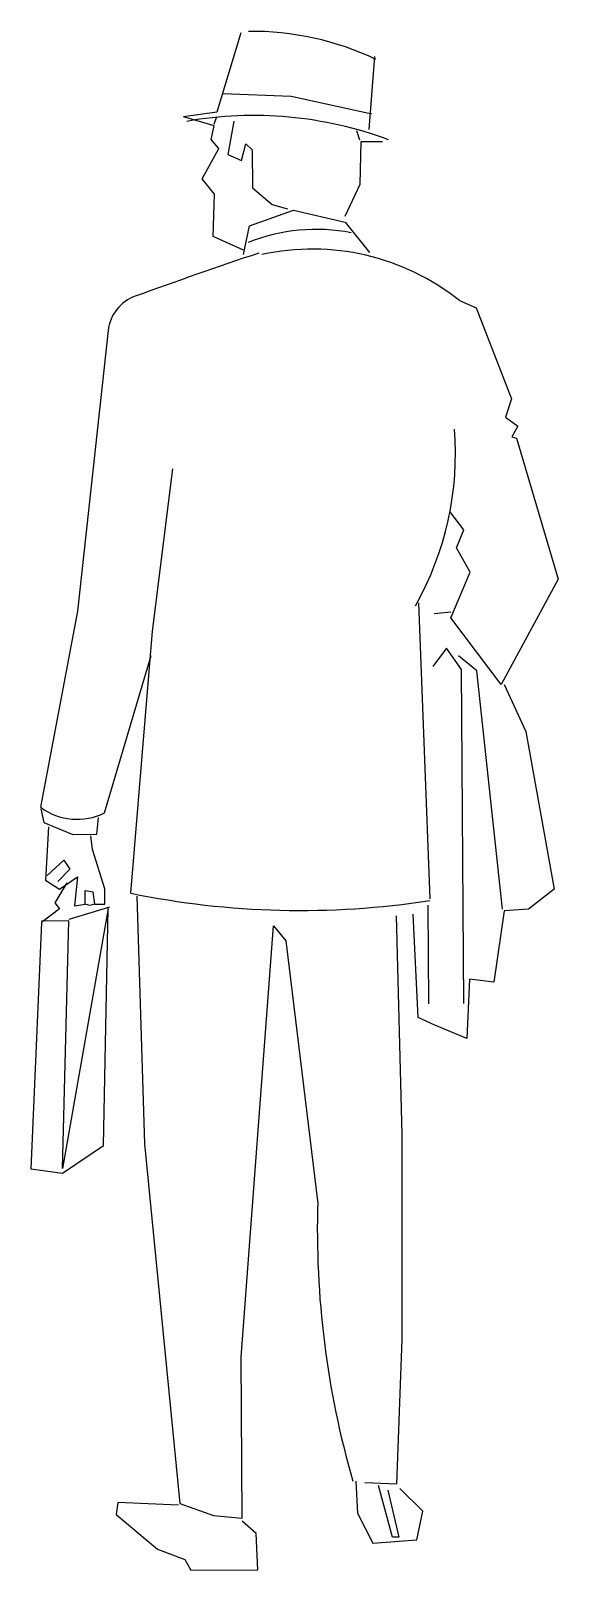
# Model space of a CAD drawing. Extents: x 9.85 to 10.51, y 4.65 to 6.59.
import ezdxf

# ---------------------------------------------------------------- set-up
doc = ezdxf.new("R2010")
doc.units = 0
doc.header["$LTSCALE"] = 25
doc.layers.get('0').update_dxf_attribs({"linetype": 'CONTINUOUS'})

# ---------------------------------------------------------------- blocks, each defined once
blk = doc.blocks.new('1M108A')
at = {"color": 0}
for p, q in [((168.117, 96.827), (166.965, 92.999)), ((174.589, 95.691), (174.317, 92.163)), ((170.561, 93.756), (167.254, 93.883)), ((174.46, 92.898), (170.561, 93.756)), ((166.965, 92.999), (165.35, 92.769)), ((166.822, 92.337), (165.35, 92.769)), ((166.822, 92.411), (166.966, 92.779)), ((167.776, 92.563), (167.492, 90.945)), ((166.679, 91.675), (166.822, 92.337)), ((167.049, 91.237), (166.679, 91.675)), ((173.88, 91.646), (173.73, 92.086)), ((166.25, 89.762), (167.049, 91.237)), ((167.492, 90.945), (168.155, 90.656)), ((168.155, 90.656), (168.37, 91.465)), ((168.37, 91.465), (168.666, 91.173)), ((168.666, 91.173), (168.677, 89.336)), ((173.893, 89.515), (173.953, 91.573)), ((173.953, 91.573), (174.982, 91.579)), ((166.842, 89.031), (166.25, 89.762)), ((173.167, 87.968), (173.893, 89.515)), ((166.782, 86.974), (166.842, 89.031)), ((168.677, 89.336), (169.637, 88.534)), ((168.542, 87.499), (170.668, 88.246)), ((169.637, 88.534), (170.373, 88.318)), ((170.668, 88.246), (173.169, 87.674)), ((168.256, 86.101), (168.542, 87.499)), ((173.169, 87.674), (174.354, 86.212)), ((168.255, 86.321), (166.782, 86.974)), ((178.703, 83.887), (179.513, 83.525)), ((179.513, 83.525), (181.23, 79.127)), ((161.7, 82.432), (160.207, 68.86)), ((181.23, 79.127), (180.941, 78.244)), ((180.941, 78.244), (181.532, 77.807)), ((181.532, 77.807), (181.241, 77.291)), ((181.241, 77.291), (181.462, 77.219)), ((181.462, 77.219), (183.487, 70.398)), ((163.837, 67.894), (164.833, 75.737)), ((178.917, 72.795), (178.246, 73.679)), ((178.555, 71.911), (178.917, 72.795)), ((179.224, 70.74), (178.555, 71.911)), ((178.282, 68.53), (179.224, 70.74)), ((183.487, 70.398), (180.726, 65.312)), ((176.719, 69.259), (177.264, 54.932)), ((160.207, 68.86), (158.428, 59.371)), ((177.473, 68.745), (178.281, 68.824)), ((180.726, 65.312), (178.282, 68.53)), ((162.788, 55.21), (163.837, 67.894)), ((178.071, 67.059), (177.415, 66.173)), ((178.812, 66.035), (178.071, 67.059)), ((161.516, 59.097), (163.771, 66.718)), ((179.547, 65.966), (178.661, 66.695)), ((178.911, 49.872), (178.812, 66.035)), ((180.793, 54.439), (179.547, 65.966)), ((180.873, 65.313), (181.916, 63.042)), ((181.916, 63.042), (183.285, 55.409)), ((158.429, 59.298), (158.58, 58.638)), ((161.155, 58.066), (161.223, 58.874)), ((158.58, 58.638), (159.979, 58.059)), ((158.801, 58.419), (158.67, 55.846)), ((159.979, 58.059), (161.155, 58.066)), ((160.939, 57.33), (160.861, 57.99)), ((158.742, 56.067), (159.546, 56.807)), ((159.546, 56.807), (159.842, 56.368)), ((161.538, 55.423), (160.939, 57.33)), ((159.842, 56.368), (159.258, 55.777)), ((159.334, 55.41), (160.212, 56.003)), ((160.212, 56.003), (160.074, 54.606)), ((158.67, 55.846), (159.334, 55.41)), ((159.7, 55.706), (159.118, 54.747)), ((160.587, 54.683), (160.583, 55.344)), ((160.583, 55.344), (160.951, 55.273)), ((160.951, 55.273), (161.028, 54.685)), ((161.543, 54.689), (161.538, 55.423)), ((183.285, 55.409), (182.042, 54.447)), ((159.34, 54.455), (158.462, 53.788)), ((159.118, 54.747), (159.34, 54.455)), ((161.691, 54.469), (159.49, 41.892)), ((161.764, 54.543), (159.784, 53.943)), ((160.074, 54.606), (160.587, 54.683)), ((160.808, 54.611), (160.587, 54.683)), ((161.028, 54.685), (160.808, 54.611)), ((161.028, 54.685), (161.543, 54.689)), ((161.467, 43.006), (161.691, 54.469)), ((163.083, 55.065), (163.45, 43.092)), ((177.221, 49.862), (177.192, 54.637)), ((180.867, 54.366), (180.374, 50.91)), ((182.042, 54.447), (180.867, 54.366)), ((158.462, 53.788), (157.947, 41.883)), ((159.784, 53.87), (158.462, 53.861)), ((159.49, 41.892), (159.784, 53.87)), ((168.142, 32.762), (169.704, 53.636)), ((169.704, 53.636), (170.296, 52.905)), ((175.937, 43.536), (175.652, 54.114)), ((176.711, 49.198), (176.46, 54.192)), ((170.296, 52.905), (171.843, 40.205)), ((179.197, 51.05), (179.068, 48.184)), ((180.374, 50.91), (179.197, 51.05)), ((177.521, 48.835), (176.711, 49.198)), ((179.068, 48.184), (177.521, 48.835)), ((175.925, 33.617), (175.937, 43.536)), ((159.492, 41.672), (161.467, 43.006)), ((163.45, 43.092), (165.173, 25.69)), ((157.947, 41.883), (159.492, 41.672)), ((175.673, 26.636), (175.925, 33.617)), ((168.19, 24.974), (168.142, 32.762)), ((173.689, 26.771), (173.772, 25.229)), ((174.13, 26.7), (175.673, 26.636)), ((175.469, 24.064), (174.792, 26.557)), ((175.234, 26.34), (175.763, 24.065)), ((176.931, 25.322), (175.822, 26.417)), ((162.161, 25.745), (162.091, 25.157)), ((165.1, 25.616), (162.161, 25.745)), ((165.173, 25.69), (166.793, 25.112)), ((176.645, 23.924), (176.931, 25.322)), ((162.091, 25.157), (164.085, 23.48)), ((166.793, 25.112), (168.19, 24.974)), ((168.855, 24.243), (168.191, 24.827)), ((173.772, 25.229), (174.516, 23.764)), ((168.94, 22.481), (168.855, 24.243)), ((174.516, 23.764), (176.645, 23.924)), ((175.763, 24.065), (175.469, 24.064)), ((164.085, 23.48), (165.41, 22.973)), ((165.41, 22.973), (165.707, 22.461)), ((165.707, 22.461), (168.94, 22.481))]:
    blk.add_line(p, q, dxfattribs=at)
for centre, radius, start, end in [((168.659, 82.96), 13.943, 64.49138, 90.71961), ((168.741, 74.127), 18.706, 69.5541, 99.98226), ((171.773, 78.412), 8.912, 79.05001, 111.73647), ((271.963, -218.908), 321.996, 108.65052, 109.77727), ((171.579, 74.906), 11.463, 51.58063, 102.29622), ((163.688, 82.213), 2, 109.77727, 173.72196), ((163.498, 76.49), 15.013, 330.56171, 4.49572), ((160.195, 61.739), 2.954, 233.2717, 296.54921), ((171.01, 95.482), 41.103, 258.46111, 278.75144), ((215.793, 38.945), 43.97, 178.2629, 196.0751)]:
    blk.add_arc(centre, radius, start, end, dxfattribs=at)

msp = doc.modelspace()

# ---------------------------------------------------------------- block references
at = {"color": 0, "xscale": 0.026, "yscale": 0.026, "zscale": 0.026}
msp.add_blockref('1M108A', (5.7399, 4.0669), dxfattribs=at)

doc.saveas('drawing.dxf')
